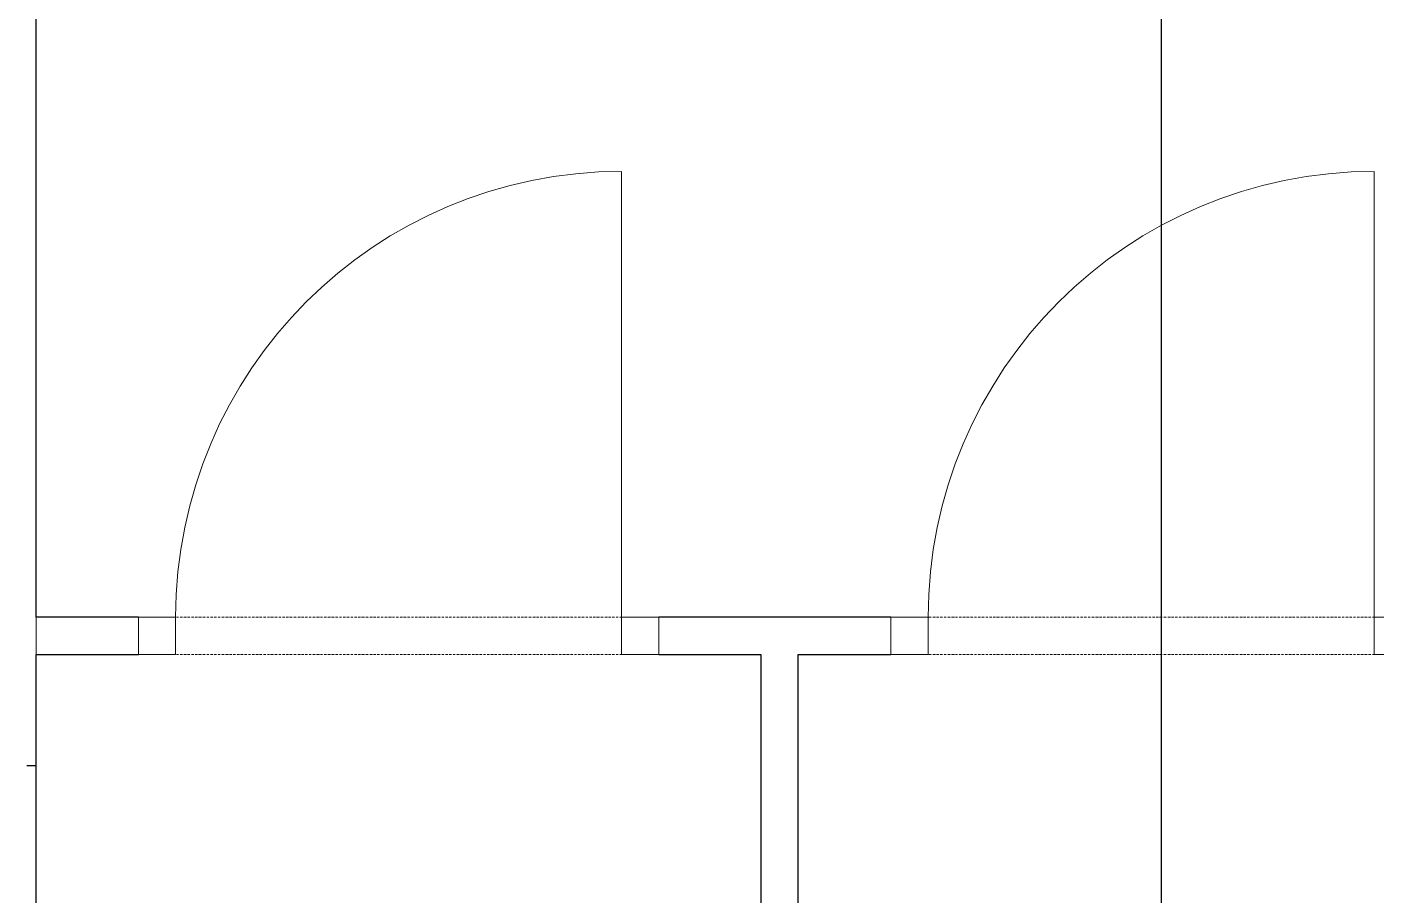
# Model space of a CAD drawing. Header units: millimetres. Extents: x 2377 to 264466, y -28213 to 61616.
# Drawn here: x 53505 to 55320, y 8636 to 9804 of the extents above; entities that cross this region are included whole.
import ezdxf

# ---------------------------------------------------------------- set-up
doc = ezdxf.new("R2010")
doc.units = ezdxf.units.MM
doc.linetypes.add('Bodkočiarkovaná 3mm', pattern=[5, 3, -1, 0, -1])
doc.linetypes.add('Čiarkovaná 3mm', pattern=[6, 3, -3])
doc.layers.get('0').update_dxf_attribs({"color": 8})
for name, color, linetype, lineweight in [('Common Edges', 8, 'Continuous', 20), ('Dvere - nad rovinou rezu', 8, 'Bodkočiarkovaná 3mm', 9), ('Frame_Mullion', 8, 'Continuous', 20), ('Plan Swing', 8, 'Continuous', 9), ('Walls', 8, 'Continuous', 25)]:
    doc.layers.add(name, color=color, linetype=linetype, lineweight=lineweight)
doc.layers.add('NETLAC', color=240, linetype='Čiarkovaná 3mm', plot=False, transparency=0.1)

# ---------------------------------------------------------------- blocks, each defined once
blk = doc.blocks.new('Dvere 1-kridlové obložkové plné - 600x1970-5011396-2NP _PRAC_')
at = {"layer": 'Dvere - nad rovinou rezu'}
for p, q in [((-350, 25), (350, 25)), ((-350, -25), (350, -25))]:
    blk.add_line(p, q, dxfattribs=at)
at = {"layer": 'Frame_Mullion'}
for p, q in [((-300, 25), (-350, 25)), ((-350, 25), (-350, -25)), ((-300, -25), (-300, 25)), ((350, 25), (300, 25)), ((300, 25), (300, -25)), ((350, -25), (350, 25)), ((-350, -25), (-300, -25)), ((300, -25), (350, -25))]:
    blk.add_line(p, q, dxfattribs=at)
at = {"layer": 'Plan Swing'}
blk.add_line((300, 25), (300, 625), dxfattribs=at)
blk.add_arc((300, 25), 600, 90, 180, dxfattribs=at)
blk = doc.blocks.new('2NP podklad')
at = {"layer": 'Common Edges', "color": 252}
blk.add_line((53517.7, 9009.7), (53517.7, 8959.7), dxfattribs=at)
at = {"layer": 'Walls', "color": 252}
for p, q in [((53517.7, 9009.7), (53517.7, 11559.7)), ((53655.2, 9009.7), (53517.7, 9009.7)), ((54667.7, 9009.7), (54355.2, 9009.7)), ((53517.7, 7459.7), (53517.7, 8959.7)), ((53517.7, 8959.7), (53655.2, 8959.7)), ((54355.2, 8959.7), (54492.7, 8959.7)), ((54492.7, 8959.7), (54492.7, 7459.7)), ((54542.7, 8959.7), (54667.7, 8959.7)), ((54542.7, 7459.7), (54542.7, 8959.7)), ((53517.7, 8809.7), (53505.2, 8809.7))]:
    blk.add_line(p, q, dxfattribs=at)
at = {"layer": 'Frame_Mullion', "color": 252}
for p in [(54005.2, 8984.7), (55017.7, 8984.7)]:
    blk.add_blockref('Dvere 1-kridlové obložkové plné - 600x1970-5011396-2NP _PRAC_', p, dxfattribs=at)
blk = doc.blocks.new('netlac')
at = {"layer": 'NETLAC', "ltscale": 500}
for p, q in [((73350.7, 26406.4), (73350.7, 5406.4)), ((83850.7, 5406.4), (83850.7, 26406.4))]:
    blk.add_line(p, q, dxfattribs=at)

msp = doc.modelspace()

# ---------------------------------------------------------------- block references
at = {"color": 0}
msp.add_blockref('2NP podklad', (0, 0), dxfattribs=at)

# ---------------------------------------------------------------- next in the draw order: block references
at = {"color": 0, "xscale": 1.25, "yscale": 1.25, "zscale": 1.25}
for p in [(-49781.6, -1888), (-36656.6, -1888)]:
    msp.add_blockref('netlac', p, dxfattribs=at)

doc.saveas('drawing.dxf')
